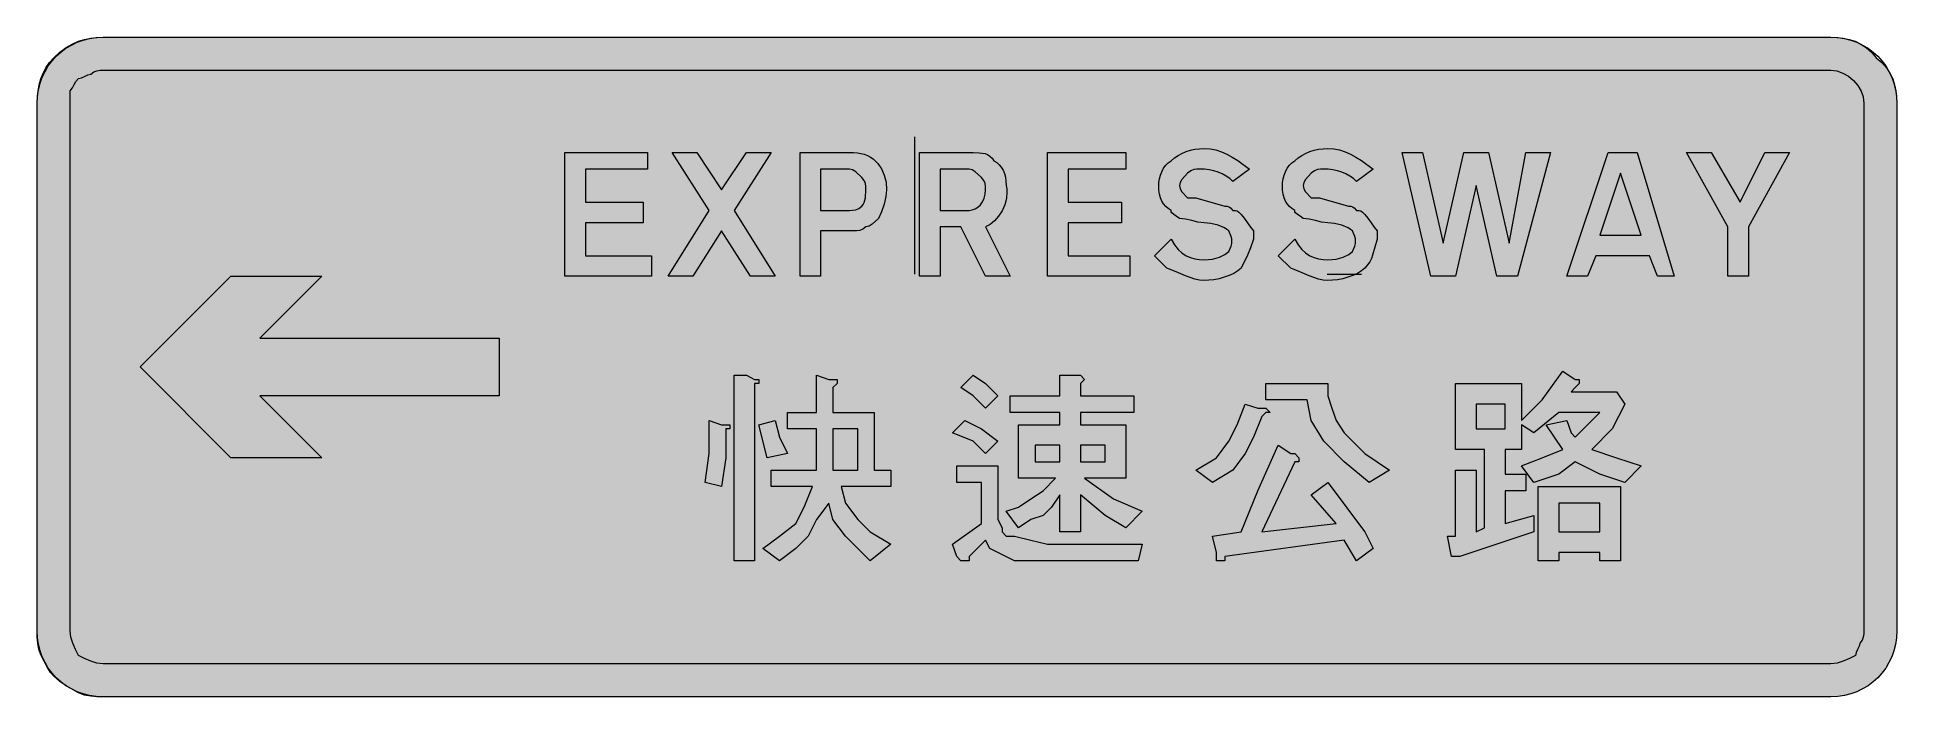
# Model space of a CAD drawing. Header units: metres. Extents: x 13 to 554, y 40 to 232.
import ezdxf

# ---------------------------------------------------------------- set-up
doc = ezdxf.new("R2010")
doc.units = ezdxf.units.M
for name, color, linetype, true_color in [('FILL_BLUE_0000FF', 7, 'Continuous', 0x0000ff), ('FILL_WHITE_FFFFFF', 7, 'Continuous', 0xffffff), ('STROKE_BLUE_0000FF', 7, 'Continuous', 0x0000ff), ('STROKE_WHITE_FFFFFF', 7, 'Continuous', 0xffffff)]:
    doc.layers.add(name, color=color, linetype=linetype, true_color=true_color)

msp = doc.modelspace()

# ---------------------------------------------------------------- hatches: boundary and pattern name
at = {"layer": 'FILL_BLUE_0000FF', "true_color": 0x0000ff}
h = msp.add_hatch(color=7, dxfattribs=at)
h.dxf.hatch_style = 1
h.paths.add_polyline_path([(535.95, 222.42), (536.84, 222.26), (538.58, 221.65), (540.2, 220.71), (541.65, 219.48), (542.88, 218.03), (543.83, 216.4), (544.43, 214.67), (544.59, 213.78), (544.65, 212.88), (544.65, 59.28), (544.63, 58.38), (544.5, 57.48), (544.14, 56.58), (543.45, 55.68), (543.26, 54.78), (542.85, 53.88), (542.44, 52.98), (542.25, 52.08), (540.45, 51.2), (538.65, 50.43), (536.85, 49.89), (535.05, 49.68), (32.25, 49.68), (30.45, 49.89), (28.65, 50.43), (26.85, 51.2), (25.05, 52.08), (24.17, 53.88), (23.4, 55.68), (22.86, 57.48), (22.65, 59.28), (22.65, 212.88), (22.65, 216.48), (23.36, 217.38), (23.85, 218.28), (24.34, 219.18), (25.05, 220.08), (25.95, 220.27), (26.85, 220.68), (27.75, 221.09), (28.65, 221.28), (29.55, 221.97), (30.45, 222.33), (31.35, 222.46), (32.25, 222.48), (535.05, 222.48), (535.95, 222.42)])
at = {"layer": 'FILL_WHITE_FFFFFF', "true_color": 0xffffff}
h = msp.add_hatch(color=7, dxfattribs=at)
h.dxf.hatch_style = 1
h.paths.add_polyline_path([(32.25, 40.08), (30.45, 40.1), (28.65, 40.23), (26.85, 40.59), (25.05, 41.28), (21.45, 43.23), (19.65, 44.49), (17.85, 46.08), (16.95, 47.19), (16.05, 48.63), (14.25, 52.08), (13.56, 53.88), (13.2, 55.68), (13.07, 57.48), (13.05, 59.28), (13.05, 212.88), (13.11, 214.68), (13.29, 216.46), (13.62, 218.22), (14.1, 219.93), (14.75, 221.59), (15.58, 223.17), (16.61, 224.68), (17.85, 226.08), (19.65, 227.72), (21.45, 229.04), (23.25, 230.09), (25.05, 230.88), (26.85, 231.45), (28.65, 231.82), (30.45, 232.02), (32.25, 232.08), (535.05, 232.08), (536.85, 232.02), (538.63, 231.82), (540.39, 231.45), (542.1, 230.88), (543.76, 230.09), (545.34, 229.04), (546.85, 227.72), (548.25, 226.08), (549.89, 224.68), (551.21, 223.17), (552.26, 221.59), (553.05, 219.93), (553.62, 218.22), (553.99, 216.46), (554.19, 214.68), (554.25, 212.88), (554.25, 59.28), (554.15, 57.28), (553.87, 55.35), (553.4, 53.5), (552.77, 51.72), (551.97, 50.04), (551.02, 48.46), (549.93, 46.99), (548.7, 45.63), (547.34, 44.4), (545.87, 43.31), (544.29, 42.36), (542.61, 41.56), (540.83, 40.93), (538.98, 40.46), (537.05, 40.18), (535.05, 40.08), (32.25, 40.08)])
h = msp.add_hatch(color=7, dxfattribs=at)
h.dxf.hatch_style = 1
h.paths.add_polyline_path([(166.65, 198.48), (190.65, 198.48), (190.65, 193.68), (172.65, 193.68), (172.65, 184.08), (189.45, 184.08), (189.45, 178.08), (172.65, 178.08), (172.65, 168.48), (191.85, 168.48), (191.85, 162.48), (166.65, 162.48), (166.65, 198.48)])
h = msp.add_hatch(color=7, dxfattribs=at)
h.dxf.hatch_style = 1
h.paths.add_polyline_path([(227.85, 162.48), (220.65, 162.48), (212.25, 175.68), (203.85, 162.48), (196.65, 162.48), (208.65, 181.68), (197.85, 198.48), (205.05, 198.48), (212.25, 187.68), (219.45, 198.48), (226.65, 198.48), (215.85, 181.68), (227.85, 162.48)])
h = msp.add_hatch(color=7, dxfattribs=at)
h.dxf.hatch_style = 1
h.paths.add_polyline_path([(252.79, 198.26), (253.76, 198), (254.68, 197.64), (255.54, 197.18), (256.32, 196.64), (257.05, 196.03), (257.7, 195.33), (258.79, 193.73), (259.59, 191.9), (260.08, 189.87), (260.25, 187.68), (260.04, 185.69), (259.5, 183.48), (258.73, 181.27), (257.85, 179.28), (256.05, 177.63), (255.15, 177.09), (254.25, 176.88), (253.35, 176.19), (252.45, 175.83), (251.55, 175.7), (250.65, 175.68), (241.05, 175.68), (241.05, 162.48), (235.05, 162.48), (235.05, 198.48), (250.65, 198.48), (251.75, 198.42), (252.79, 198.26)])
h.paths.add_polyline_path([(249.45, 181.68), (250.35, 181.7), (251.25, 181.83), (252.15, 182.19), (253.05, 182.88), (253.45, 183.38), (253.74, 183.97), (254.1, 185.28), (254.25, 187.68), (254.23, 188.58), (254.1, 189.48), (253.74, 190.38), (253.05, 191.28), (251.25, 192.93), (250.35, 193.47), (249.45, 193.68), (241.05, 193.68), (241.05, 181.68), (249.45, 181.68)], flags=16)
h = msp.add_hatch(color=7, dxfattribs=at)
h.dxf.hatch_style = 1
h.paths.add_polyline_path([(285.45, 198.48), (287.23, 198.44), (288.9, 198.18), (289.66, 197.89), (290.34, 197.47), (290.95, 196.87), (291.45, 196.08), (292.29, 195.57), (293.03, 194.95), (293.64, 194.22), (294.15, 193.38), (294.54, 192.42), (294.83, 191.35), (294.99, 190.17), (295.05, 188.88), (295.22, 187.97), (295.28, 187.04), (295.13, 185.15), (294.63, 183.29), (293.85, 181.53), (292.85, 179.94), (291.68, 178.59), (290.39, 177.54), (289.05, 176.88), (296.25, 162.48), (289.05, 162.48), (281.85, 176.88), (275.85, 176.88), (275.85, 162.48), (269.85, 162.48), (269.85, 198.48), (285.45, 198.48)])
h.paths.add_polyline_path([(285.15, 181.79), (286.01, 182.11), (286.82, 182.63), (287.55, 183.33), (288.16, 184.2), (288.64, 185.22), (288.94, 186.39), (289.05, 187.68), (289.03, 188.58), (288.9, 189.48), (288.54, 190.38), (287.85, 191.28), (286.05, 192.93), (285.15, 193.47), (284.25, 193.68), (275.85, 193.68), (275.85, 181.68), (284.25, 181.68), (285.15, 181.79)], flags=16)
h = msp.add_hatch(color=7, dxfattribs=at)
h.dxf.hatch_style = 1
h.paths.add_polyline_path([(307.05, 198.48), (329.85, 198.48), (329.85, 193.68), (313.05, 193.68), (313.05, 184.08), (328.65, 184.08), (328.65, 178.08), (313.05, 178.08), (313.05, 168.48), (331.05, 168.48), (331.05, 162.48), (307.05, 162.48), (307.05, 198.48)])
h = msp.add_hatch(color=7, dxfattribs=at)
h.dxf.hatch_style = 1
h.paths.add_polyline_path([(360.1, 190.92), (359.04, 191.65), (357.91, 192.27), (356.7, 192.78), (355.44, 193.17), (354.13, 193.45), (352.8, 193.62), (351.45, 193.68), (350.55, 193.66), (349.65, 193.53), (348.75, 193.17), (347.85, 192.48), (346.2, 190.68), (345.66, 189.78), (345.45, 188.88), (345.66, 187.98), (346.2, 187.08), (347.85, 185.28), (350.25, 185.28), (358.65, 182.88), (359.36, 182.86), (359.85, 182.73), (360.34, 182.37), (361.05, 181.68), (361.76, 181.66), (362.25, 181.53), (362.74, 181.17), (363.45, 180.48), (364.35, 179.39), (365.25, 178.08), (366.15, 176.77), (367.05, 175.68), (367.05, 173.28), (366.15, 170.79), (365.25, 168.63), (363.45, 164.88), (362.44, 164.04), (361.26, 163.3), (359.93, 162.69), (358.5, 162.18), (357.02, 161.79), (355.52, 161.5), (354.05, 161.34), (352.65, 161.28), (351.3, 161.39), (349.95, 161.67), (347.25, 162.63), (344.55, 163.81), (341.85, 164.88), (338.25, 168.48), (343.05, 173.28), (344, 171.64), (345.06, 170.32), (346.19, 169.27), (347.4, 168.48), (348.66, 167.91), (349.97, 167.54), (351.3, 167.34), (352.65, 167.28), (353.94, 167.33), (355.13, 167.49), (357.15, 168.03), (358.73, 168.8), (359.85, 169.68), (360.53, 171.29), (360.69, 172), (360.75, 172.68), (360.69, 173.36), (360.53, 174.07), (359.85, 175.68), (359.29, 176.13), (358.56, 176.56), (356.7, 177.33), (354.62, 177.87), (352.65, 178.08), (350.85, 178.27), (349.05, 178.68), (347.25, 179.09), (345.45, 179.28), (344.57, 179.99), (343.8, 180.48), (343.26, 180.97), (343.1, 181.28), (343.05, 181.68), (342.21, 182.19), (341.48, 182.8), (340.86, 183.54), (340.35, 184.38), (339.96, 185.34), (339.68, 186.4), (339.51, 187.59), (339.45, 188.88), (339.51, 189.83), (339.68, 190.85), (339.96, 191.9), (340.35, 192.93), (340.86, 193.91), (341.48, 194.79), (342.21, 195.52), (343.05, 196.08), (344, 196.92), (345.06, 197.65), (346.19, 198.27), (347.4, 198.78), (348.66, 199.17), (349.97, 199.45), (351.3, 199.62), (352.65, 199.68), (354.4, 199.57), (356.06, 199.25), (357.67, 198.73), (359.25, 198.03), (360.83, 197.16), (362.44, 196.14), (365.85, 193.68), (361.05, 190.08), (360.1, 190.92)])
h = msp.add_hatch(color=7, dxfattribs=at)
h.dxf.hatch_style = 1
h.paths.add_polyline_path([(396.1, 190.92), (395.04, 191.65), (393.91, 192.27), (392.7, 192.78), (391.44, 193.17), (390.13, 193.45), (388.8, 193.62), (387.45, 193.68), (386.55, 193.66), (385.65, 193.53), (384.75, 193.17), (383.85, 192.48), (382.2, 190.68), (381.66, 189.78), (381.45, 188.88), (381.66, 187.98), (382.2, 187.08), (383.85, 185.28), (386.25, 185.28), (394.65, 182.88), (395.36, 182.86), (395.85, 182.73), (396.34, 182.37), (397.05, 181.68), (397.76, 181.66), (398.25, 181.53), (398.74, 181.17), (399.45, 180.48), (400.35, 179.39), (401.25, 178.08), (402.15, 176.77), (403.05, 175.68), (403.05, 173.28), (401.7, 168.63), (401.33, 167.64), (400.86, 166.7), (400.24, 165.78), (399.45, 164.88), (398.44, 164.04), (397.26, 163.3), (395.93, 162.69), (394.5, 162.18), (393.02, 161.79), (391.52, 161.5), (390.05, 161.34), (388.65, 161.28), (387.3, 161.39), (385.95, 161.67), (383.25, 162.63), (380.55, 163.81), (377.85, 164.88), (374.25, 168.48), (379.05, 173.28), (380, 171.64), (381.06, 170.32), (382.19, 169.27), (383.4, 168.48), (384.66, 167.91), (385.97, 167.54), (387.3, 167.34), (388.65, 167.28), (389.94, 167.33), (391.13, 167.49), (393.15, 168.03), (394.73, 168.8), (395.85, 169.68), (396.53, 171.29), (396.69, 172), (396.75, 172.68), (396.69, 173.36), (396.53, 174.07), (395.85, 175.68), (395.29, 176.13), (394.56, 176.56), (392.7, 177.33), (390.62, 177.87), (388.65, 178.08), (386.85, 178.27), (385.05, 178.68), (383.25, 179.09), (381.45, 179.28), (380.57, 179.99), (379.8, 180.48), (379.26, 180.97), (379.1, 181.28), (379.05, 181.68), (378.21, 182.19), (377.48, 182.8), (376.86, 183.54), (376.35, 184.38), (375.96, 185.34), (375.68, 186.4), (375.51, 187.59), (375.45, 188.88), (375.51, 189.83), (375.68, 190.85), (375.96, 191.9), (376.35, 192.93), (376.86, 193.91), (377.48, 194.79), (378.21, 195.52), (379.05, 196.08), (380, 196.92), (381.06, 197.65), (382.19, 198.27), (383.4, 198.78), (384.66, 199.17), (385.97, 199.45), (387.3, 199.62), (388.65, 199.68), (390.4, 199.57), (392.06, 199.25), (393.67, 198.73), (395.25, 198.03), (396.83, 197.16), (398.44, 196.14), (401.85, 193.68), (397.05, 190.08), (396.1, 190.92)])
h = msp.add_hatch(color=7, dxfattribs=at)
h.dxf.hatch_style = 1
h.paths.add_polyline_path([(410.25, 198.48), (416.25, 198.48), (422.25, 172.08), (428.25, 198.48), (435.45, 198.48), (441.45, 172.08), (446.25, 198.48), (453.45, 198.48), (443.85, 162.48), (437.85, 162.48), (431.85, 188.88), (425.85, 162.48), (418.65, 162.48), (410.25, 198.48)])
h = msp.add_hatch(color=7, dxfattribs=at)
h.dxf.hatch_style = 1
h.paths.add_polyline_path([(489.45, 162.48), (484.65, 162.48), (482.25, 168.48), (466.65, 168.48), (464.25, 162.48), (458.25, 162.48), (470.25, 198.48), (478.65, 198.48), (489.45, 162.48)])
h.paths.add_polyline_path([(467.85, 174.48), (479.85, 174.48), (473.85, 192.48), (467.85, 174.48)], flags=16)
h = msp.add_hatch(color=7, dxfattribs=at)
h.dxf.hatch_style = 1
h.paths.add_polyline_path([(500.25, 198.48), (508.65, 184.08), (515.85, 198.48), (523.05, 198.48), (511.05, 176.88), (511.05, 162.48), (505.05, 162.48), (505.05, 176.88), (493.05, 198.48), (500.25, 198.48)])
h = msp.add_hatch(color=7, dxfattribs=at)
h.dxf.hatch_style = 1
h.paths.add_polyline_path([(147.45, 127.68), (77.85, 127.68), (95.85, 109.68), (69.45, 109.68), (43.05, 136.08), (69.45, 162.48), (95.85, 162.48), (77.85, 144.48), (147.45, 144.48), (147.45, 127.68)])
h = msp.add_hatch(color=7, dxfattribs=at)
h.dxf.hatch_style = 1
h.paths.add_polyline_path([(215.85, 133.68), (219.45, 133.68), (221.85, 132.48), (223.05, 132.48), (223.05, 131.28), (221.85, 131.28), (221.85, 79.68), (215.85, 79.68), (215.85, 133.68)])
h = msp.add_hatch(color=7, dxfattribs=at)
h.dxf.hatch_style = 1
h.paths.add_polyline_path([(239.85, 133.68), (243.45, 132.48), (244.65, 132.48), (245.85, 132.48), (245.85, 131.28), (244.65, 130.08), (244.65, 122.88), (256.65, 122.88), (256.65, 106.08), (261.45, 106.08), (261.45, 101.28), (247.05, 101.28), (248.25, 96.48), (251.85, 91.68), (255.45, 88.08), (261.45, 84.48), (255.45, 79.68), (251.85, 83.28), (248.25, 86.88), (244.65, 91.68), (243.45, 96.48), (239.85, 91.68), (237.45, 86.88), (233.85, 83.28), (229.05, 79.68), (224.25, 83.28), (229.05, 86.88), (233.85, 90.48), (236.25, 95.28), (238.65, 101.28), (226.65, 101.28), (226.65, 106.08), (239.85, 106.08), (239.85, 118.08), (231.45, 118.08), (231.45, 122.88), (239.85, 122.88), (239.85, 133.68)])
h.paths.add_polyline_path([(244.65, 118.08), (244.65, 106.08), (251.85, 106.08), (251.85, 118.08), (244.65, 118.08)], flags=16)
h = msp.add_hatch(color=7, dxfattribs=at)
h.dxf.hatch_style = 1
h.paths.add_polyline_path([(289.05, 131.28), (292.65, 127.68), (289.05, 124.08), (285.45, 127.68), (281.85, 130.08), (285.45, 133.68), (289.05, 131.28)])
h = msp.add_hatch(color=7, dxfattribs=at)
h.dxf.hatch_style = 1
h.paths.add_polyline_path([(316.65, 133.68), (317.85, 132.48), (316.65, 131.28), (316.65, 127.68), (332.25, 127.68), (332.25, 122.88), (316.65, 122.88), (316.65, 119.28), (329.85, 119.28), (329.85, 103.68), (317.85, 103.68), (326.25, 97.68), (334.65, 94.08), (329.85, 89.28), (323.85, 92.88), (316.65, 98.88), (316.65, 88.08), (310.65, 88.08), (310.65, 98.88), (308.25, 95.28), (305.85, 92.88), (302.25, 91.68), (298.65, 89.28), (295.05, 94.08), (298.65, 95.28), (302.25, 97.68), (305.85, 100.08), (309.45, 103.68), (298.65, 103.68), (298.65, 119.28), (310.65, 119.28), (310.65, 122.88), (296.25, 122.88), (296.25, 127.68), (310.65, 127.68), (310.65, 133.68), (316.65, 133.68)])
h.paths.add_polyline_path([(303.45, 113.28), (303.45, 108.48), (310.65, 108.48), (310.65, 113.28), (303.45, 113.28)], flags=16)
h.paths.add_polyline_path([(323.85, 113.28), (316.65, 113.28), (316.65, 108.48), (323.85, 108.48), (323.85, 113.28)], flags=16)
h = msp.add_hatch(color=7, dxfattribs=at)
h.dxf.hatch_style = 1
h.paths.add_polyline_path([(388.65, 131.28), (388.65, 127.68), (389.85, 124.08), (391.05, 120.48), (393.45, 116.88), (395.85, 114.48), (399.45, 110.88), (403.05, 108.48), (406.65, 106.08), (400.65, 102.48), (393.45, 108.48), (387.45, 114.48), (383.85, 120.48), (382.65, 126.48), (370.65, 126.48), (370.65, 131.28), (388.65, 131.28)])
h = msp.add_hatch(color=7, dxfattribs=at)
h.dxf.hatch_style = 1
h.paths.add_polyline_path([(445.05, 131.28), (445.05, 120.48), (451.05, 126.48), (457.05, 134.88), (460.65, 132.48), (461.85, 132.48), (461.85, 131.28), (460.65, 130.08), (459.45, 128.88), (472.65, 128.88), (475.05, 125.28), (471.45, 118.08), (465.45, 112.08), (472.65, 109.68), (479.85, 107.28), (475.05, 102.48), (467.85, 104.88), (460.65, 108.48), (455.85, 104.88), (448.65, 102.48), (445.05, 107.28), (451.05, 109.68), (457.05, 112.08), (454.65, 115.68), (452.25, 119.28), (458.25, 120.48), (459.45, 116.88), (460.65, 115.68), (464.25, 119.28), (467.85, 122.88), (455.85, 122.88), (448.65, 116.88), (445.05, 119.28), (445.05, 112.08), (440.25, 112.08), (440.25, 104.88), (446.25, 104.88), (446.25, 100.08), (440.25, 100.08), (440.25, 90.48), (448.65, 92.88), (448.65, 88.08), (427.05, 80.88), (425.85, 80.88), (424.65, 80.88), (423.45, 86.88), (425.85, 86.88), (425.85, 106.08), (430.65, 106.08), (431.85, 106.08), (431.85, 104.88), (431.85, 103.68), (431.85, 88.08), (434.25, 89.28), (434.25, 112.08), (425.85, 112.08), (425.85, 131.28), (445.05, 131.28)])
h.paths.add_polyline_path([(440.25, 125.28), (431.85, 125.28), (431.85, 118.08), (440.25, 118.08), (440.25, 125.28)], flags=16)
h = msp.add_hatch(color=7, dxfattribs=at)
h.dxf.hatch_style = 1
h.paths.add_polyline_path([(370.65, 124.08), (371.85, 122.88), (370.65, 122.88), (369.45, 121.68), (367.05, 115.68), (364.65, 110.88), (361.05, 106.08), (355.05, 102.48), (350.25, 106.08), (356.25, 109.68), (359.85, 114.48), (362.25, 119.28), (364.65, 125.28), (368.25, 124.08), (370.65, 124.08)])
h = msp.add_hatch(color=7, dxfattribs=at)
h.dxf.hatch_style = 1
h.paths.add_polyline_path([(208.65, 110.88), (208.65, 120.48), (212.25, 119.28), (213.45, 119.28), (214.65, 119.28), (214.65, 118.08), (213.45, 118.08), (213.45, 109.68), (212.25, 101.28), (207.45, 102.48), (208.65, 110.88)])
h = msp.add_hatch(color=7, dxfattribs=at)
h.dxf.hatch_style = 1
h.paths.add_polyline_path([(223.05, 119.28), (227.85, 120.48), (229.05, 115.68), (231.45, 110.88), (225.45, 109.68), (223.05, 119.28)])
h = msp.add_hatch(color=7, dxfattribs=at)
h.dxf.hatch_style = 1
h.paths.add_polyline_path([(287.85, 118.08), (292.65, 114.48), (289.05, 110.88), (285.45, 114.48), (279.45, 116.88), (283.05, 120.48), (287.85, 118.08)])
h = msp.add_hatch(color=7, dxfattribs=at)
h.dxf.hatch_style = 1
h.paths.add_polyline_path([(379.05, 110.88), (380.25, 109.68), (380.25, 108.48), (379.05, 108.48), (369.45, 88.08), (391.05, 90.48), (383.85, 98.88), (388.65, 102.48), (392.25, 97.68), (395.85, 92.88), (399.45, 88.08), (401.85, 83.28), (397.05, 79.68), (393.45, 85.68), (358.65, 80.88), (358.65, 79.68), (357.45, 79.68), (356.25, 79.68), (356.25, 82.08), (355.05, 86.88), (363.45, 88.08), (368.25, 100.08), (374.25, 113.28), (377.85, 110.88), (379.05, 110.88)])
h = msp.add_hatch(color=7, dxfattribs=at)
h.dxf.hatch_style = 1
h.paths.add_polyline_path([(292.65, 107.28), (292.65, 91.68), (293.85, 89.28), (293.85, 88.08), (295.05, 86.88), (297.45, 86.88), (302.25, 85.68), (307.05, 84.48), (334.65, 84.48), (333.45, 79.68), (303.45, 79.68), (297.45, 79.68), (292.65, 82.08), (290.25, 83.28), (289.05, 85.68), (284.25, 80.88), (284.25, 79.68), (283.05, 79.68), (281.85, 79.68), (280.65, 80.88), (279.45, 84.48), (287.85, 90.48), (287.85, 102.48), (280.65, 102.48), (280.65, 107.28), (292.65, 107.28)])
h = msp.add_hatch(color=7, dxfattribs=at)
h.dxf.hatch_style = 1
h.paths.add_polyline_path([(473.85, 101.28), (473.85, 79.68), (467.85, 79.68), (467.85, 82.08), (455.85, 82.08), (455.85, 79.68), (449.85, 79.68), (449.85, 101.28), (473.85, 101.28)])
h.paths.add_polyline_path([(467.85, 96.48), (455.85, 96.48), (455.85, 88.08), (467.85, 88.08), (467.85, 96.48)], flags=16)

# ---------------------------------------------------------------- linework, layer by layer
at = {"layer": 'FILL_BLUE_0000FF', "lineweight": 0, "true_color": 0x0000ff}
msp.add_lwpolyline([(535.95, 222.42), (536.84, 222.26), (538.58, 221.65), (540.2, 220.71), (541.65, 219.48), (542.88, 218.03), (543.83, 216.4), (544.43, 214.67), (544.59, 213.78), (544.65, 212.88), (544.65, 59.28), (544.63, 58.38), (544.5, 57.48), (544.14, 56.58), (543.45, 55.68), (543.26, 54.78), (542.85, 53.88), (542.44, 52.98), (542.25, 52.08), (540.45, 51.2), (538.65, 50.43), (536.85, 49.89), (535.05, 49.68), (32.25, 49.68), (30.45, 49.89), (28.65, 50.43), (26.85, 51.2), (25.05, 52.08), (24.17, 53.88), (23.4, 55.68), (22.86, 57.48), (22.65, 59.28), (22.65, 212.88), (22.65, 216.48), (23.36, 217.38), (23.85, 218.28), (24.34, 219.18), (25.05, 220.08), (25.95, 220.27), (26.85, 220.68), (27.75, 221.09), (28.65, 221.28), (29.55, 221.97), (30.45, 222.33), (31.35, 222.46), (32.25, 222.48), (535.05, 222.48)], close=True, dxfattribs=at)
at = {"layer": 'FILL_WHITE_FFFFFF', "lineweight": 0, "true_color": 0xffffff}
for points in [[(32.25, 40.08), (30.45, 40.1), (28.65, 40.23), (26.85, 40.59), (25.05, 41.28), (21.45, 43.23), (19.65, 44.49), (17.85, 46.08), (16.95, 47.19), (16.05, 48.63), (14.25, 52.08), (13.56, 53.88), (13.2, 55.68), (13.07, 57.48), (13.05, 59.28), (13.05, 212.88), (13.11, 214.68), (13.29, 216.46), (13.62, 218.22), (14.1, 219.93), (14.75, 221.59), (15.58, 223.17), (16.61, 224.68), (17.85, 226.08), (19.65, 227.72), (21.45, 229.04), (23.25, 230.09), (25.05, 230.88), (26.85, 231.45), (28.65, 231.82), (30.45, 232.02), (32.25, 232.08), (535.05, 232.08), (536.85, 232.02), (538.63, 231.82), (540.39, 231.45), (542.1, 230.88), (543.76, 230.09), (545.34, 229.04), (546.85, 227.72), (548.25, 226.08), (549.89, 224.68), (551.21, 223.17), (552.26, 221.59), (553.05, 219.93), (553.62, 218.22), (553.99, 216.46), (554.19, 214.68), (554.25, 212.88), (554.25, 59.28), (554.15, 57.28), (553.87, 55.35), (553.4, 53.5), (552.77, 51.72), (551.97, 50.04), (551.02, 48.46), (549.93, 46.99), (548.7, 45.63), (547.34, 44.4), (545.87, 43.31), (544.29, 42.36), (542.61, 41.56), (540.83, 40.93), (538.98, 40.46), (537.05, 40.18), (535.05, 40.08)], [(166.65, 198.48), (190.65, 198.48), (190.65, 193.68), (172.65, 193.68), (172.65, 184.08), (189.45, 184.08), (189.45, 178.08), (172.65, 178.08), (172.65, 168.48), (191.85, 168.48), (191.85, 162.48), (166.65, 162.48)], [(227.85, 162.48), (220.65, 162.48), (212.25, 175.68), (203.85, 162.48), (196.65, 162.48), (208.65, 181.68), (197.85, 198.48), (205.05, 198.48), (212.25, 187.68), (219.45, 198.48), (226.65, 198.48), (215.85, 181.68)], [(252.79, 198.26), (253.76, 198), (254.68, 197.64), (255.54, 197.18), (256.32, 196.64), (257.05, 196.03), (257.7, 195.33), (258.79, 193.73), (259.59, 191.9), (260.08, 189.87), (260.25, 187.68), (260.04, 185.69), (259.5, 183.48), (258.73, 181.27), (257.85, 179.28), (256.05, 177.63), (255.15, 177.09), (254.25, 176.88), (253.35, 176.19), (252.45, 175.83), (251.55, 175.7), (250.65, 175.68), (241.05, 175.68), (241.05, 162.48), (235.05, 162.48), (235.05, 198.48), (250.65, 198.48), (251.75, 198.42)], [(285.45, 198.48), (287.23, 198.44), (288.9, 198.18), (289.66, 197.89), (290.34, 197.47), (290.95, 196.87), (291.45, 196.08), (292.29, 195.57), (293.03, 194.95), (293.64, 194.22), (294.15, 193.38), (294.54, 192.42), (294.83, 191.35), (294.99, 190.17), (295.05, 188.88), (295.22, 187.97), (295.28, 187.04), (295.13, 185.15), (294.63, 183.29), (293.85, 181.53), (292.85, 179.94), (291.68, 178.59), (290.39, 177.54), (289.05, 176.88), (296.25, 162.48), (289.05, 162.48), (281.85, 176.88), (275.85, 176.88), (275.85, 162.48), (269.85, 162.48), (269.85, 198.48)], [(307.05, 198.48), (329.85, 198.48), (329.85, 193.68), (313.05, 193.68), (313.05, 184.08), (328.65, 184.08), (328.65, 178.08), (313.05, 178.08), (313.05, 168.48), (331.05, 168.48), (331.05, 162.48), (307.05, 162.48)], [(360.1, 190.92), (359.04, 191.65), (357.91, 192.27), (356.7, 192.78), (355.44, 193.17), (354.13, 193.45), (352.8, 193.62), (351.45, 193.68), (350.55, 193.66), (349.65, 193.53), (348.75, 193.17), (347.85, 192.48), (346.2, 190.68), (345.66, 189.78), (345.45, 188.88), (345.66, 187.98), (346.2, 187.08), (347.85, 185.28), (350.25, 185.28), (358.65, 182.88), (359.36, 182.86), (359.85, 182.73), (360.34, 182.37), (361.05, 181.68), (361.76, 181.66), (362.25, 181.53), (362.74, 181.17), (363.45, 180.48), (364.35, 179.39), (365.25, 178.08), (366.15, 176.77), (367.05, 175.68), (367.05, 173.28), (366.15, 170.79), (365.25, 168.63), (363.45, 164.88), (362.44, 164.04), (361.26, 163.3), (359.93, 162.69), (358.5, 162.18), (357.02, 161.79), (355.52, 161.5), (354.05, 161.34), (352.65, 161.28), (351.3, 161.39), (349.95, 161.67), (347.25, 162.63), (344.55, 163.81), (341.85, 164.88), (338.25, 168.48), (343.05, 173.28), (344, 171.64), (345.06, 170.32), (346.19, 169.27), (347.4, 168.48), (348.66, 167.91), (349.97, 167.54), (351.3, 167.34), (352.65, 167.28), (353.94, 167.33), (355.13, 167.49), (357.15, 168.03), (358.73, 168.8), (359.85, 169.68), (360.53, 171.29), (360.69, 172), (360.75, 172.68), (360.69, 173.36), (360.53, 174.07), (359.85, 175.68), (359.29, 176.13), (358.56, 176.56), (356.7, 177.33), (354.62, 177.87), (352.65, 178.08), (350.85, 178.27), (349.05, 178.68), (347.25, 179.09), (345.45, 179.28), (344.57, 179.99), (343.8, 180.48), (343.26, 180.97), (343.1, 181.28), (343.05, 181.68), (342.21, 182.19), (341.48, 182.8), (340.86, 183.54), (340.35, 184.38), (339.96, 185.34), (339.68, 186.4), (339.51, 187.59), (339.45, 188.88), (339.51, 189.83), (339.68, 190.85), (339.96, 191.9), (340.35, 192.93), (340.86, 193.91), (341.48, 194.79), (342.21, 195.52), (343.05, 196.08), (344, 196.92), (345.06, 197.65), (346.19, 198.27), (347.4, 198.78), (348.66, 199.17), (349.97, 199.45), (351.3, 199.62), (352.65, 199.68), (354.4, 199.57), (356.06, 199.25), (357.67, 198.73), (359.25, 198.03), (360.83, 197.16), (362.44, 196.14), (365.85, 193.68), (361.05, 190.08)], [(396.1, 190.92), (395.04, 191.65), (393.91, 192.27), (392.7, 192.78), (391.44, 193.17), (390.13, 193.45), (388.8, 193.62), (387.45, 193.68), (386.55, 193.66), (385.65, 193.53), (384.75, 193.17), (383.85, 192.48), (382.2, 190.68), (381.66, 189.78), (381.45, 188.88), (381.66, 187.98), (382.2, 187.08), (383.85, 185.28), (386.25, 185.28), (394.65, 182.88), (395.36, 182.86), (395.85, 182.73), (396.34, 182.37), (397.05, 181.68), (397.76, 181.66), (398.25, 181.53), (398.74, 181.17), (399.45, 180.48), (400.35, 179.39), (401.25, 178.08), (402.15, 176.77), (403.05, 175.68), (403.05, 173.28), (401.7, 168.63), (401.33, 167.64), (400.86, 166.7), (400.24, 165.78), (399.45, 164.88), (398.44, 164.04), (397.26, 163.3), (395.93, 162.69), (394.5, 162.18), (393.02, 161.79), (391.52, 161.5), (390.05, 161.34), (388.65, 161.28), (387.3, 161.39), (385.95, 161.67), (383.25, 162.63), (380.55, 163.81), (377.85, 164.88), (374.25, 168.48), (379.05, 173.28), (380, 171.64), (381.06, 170.32), (382.19, 169.27), (383.4, 168.48), (384.66, 167.91), (385.97, 167.54), (387.3, 167.34), (388.65, 167.28), (389.94, 167.33), (391.13, 167.49), (393.15, 168.03), (394.73, 168.8), (395.85, 169.68), (396.53, 171.29), (396.69, 172), (396.75, 172.68), (396.69, 173.36), (396.53, 174.07), (395.85, 175.68), (395.29, 176.13), (394.56, 176.56), (392.7, 177.33), (390.62, 177.87), (388.65, 178.08), (386.85, 178.27), (385.05, 178.68), (383.25, 179.09), (381.45, 179.28), (380.57, 179.99), (379.8, 180.48), (379.26, 180.97), (379.1, 181.28), (379.05, 181.68), (378.21, 182.19), (377.48, 182.8), (376.86, 183.54), (376.35, 184.38), (375.96, 185.34), (375.68, 186.4), (375.51, 187.59), (375.45, 188.88), (375.51, 189.83), (375.68, 190.85), (375.96, 191.9), (376.35, 192.93), (376.86, 193.91), (377.48, 194.79), (378.21, 195.52), (379.05, 196.08), (380, 196.92), (381.06, 197.65), (382.19, 198.27), (383.4, 198.78), (384.66, 199.17), (385.97, 199.45), (387.3, 199.62), (388.65, 199.68), (390.4, 199.57), (392.06, 199.25), (393.67, 198.73), (395.25, 198.03), (396.83, 197.16), (398.44, 196.14), (401.85, 193.68), (397.05, 190.08)], [(410.25, 198.48), (416.25, 198.48), (422.25, 172.08), (428.25, 198.48), (435.45, 198.48), (441.45, 172.08), (446.25, 198.48), (453.45, 198.48), (443.85, 162.48), (437.85, 162.48), (431.85, 188.88), (425.85, 162.48), (418.65, 162.48)], [(489.45, 162.48), (484.65, 162.48), (482.25, 168.48), (466.65, 168.48), (464.25, 162.48), (458.25, 162.48), (470.25, 198.48), (478.65, 198.48)], [(500.25, 198.48), (508.65, 184.08), (515.85, 198.48), (523.05, 198.48), (511.05, 176.88), (511.05, 162.48), (505.05, 162.48), (505.05, 176.88), (493.05, 198.48)], [(249.45, 181.68), (250.35, 181.7), (251.25, 181.83), (252.15, 182.19), (253.05, 182.88), (253.45, 183.38), (253.74, 183.97), (254.1, 185.28), (254.25, 187.68), (254.23, 188.58), (254.1, 189.48), (253.74, 190.38), (253.05, 191.28), (251.25, 192.93), (250.35, 193.47), (249.45, 193.68), (241.05, 193.68), (241.05, 181.68)], [(285.15, 181.79), (286.01, 182.11), (286.82, 182.63), (287.55, 183.33), (288.16, 184.2), (288.64, 185.22), (288.94, 186.39), (289.05, 187.68), (289.03, 188.58), (288.9, 189.48), (288.54, 190.38), (287.85, 191.28), (286.05, 192.93), (285.15, 193.47), (284.25, 193.68), (275.85, 193.68), (275.85, 181.68), (284.25, 181.68)], [(467.85, 174.48), (479.85, 174.48), (473.85, 192.48)], [(147.45, 127.68), (77.85, 127.68), (95.85, 109.68), (69.45, 109.68), (43.05, 136.08), (69.45, 162.48), (95.85, 162.48), (77.85, 144.48), (147.45, 144.48)], [(215.85, 133.68), (219.45, 133.68), (221.85, 132.48), (223.05, 132.48), (223.05, 131.28), (221.85, 131.28), (221.85, 79.68), (215.85, 79.68)], [(239.85, 133.68), (243.45, 132.48), (244.65, 132.48), (245.85, 132.48), (245.85, 131.28), (244.65, 130.08), (244.65, 122.88), (256.65, 122.88), (256.65, 106.08), (261.45, 106.08), (261.45, 101.28), (247.05, 101.28), (248.25, 96.48), (251.85, 91.68), (255.45, 88.08), (261.45, 84.48), (255.45, 79.68), (251.85, 83.28), (248.25, 86.88), (244.65, 91.68), (243.45, 96.48), (239.85, 91.68), (237.45, 86.88), (233.85, 83.28), (229.05, 79.68), (224.25, 83.28), (229.05, 86.88), (233.85, 90.48), (236.25, 95.28), (238.65, 101.28), (226.65, 101.28), (226.65, 106.08), (239.85, 106.08), (239.85, 118.08), (231.45, 118.08), (231.45, 122.88), (239.85, 122.88)], [(289.05, 131.28), (292.65, 127.68), (289.05, 124.08), (285.45, 127.68), (281.85, 130.08), (285.45, 133.68)], [(316.65, 133.68), (317.85, 132.48), (316.65, 131.28), (316.65, 127.68), (332.25, 127.68), (332.25, 122.88), (316.65, 122.88), (316.65, 119.28), (329.85, 119.28), (329.85, 103.68), (317.85, 103.68), (326.25, 97.68), (334.65, 94.08), (329.85, 89.28), (323.85, 92.88), (316.65, 98.88), (316.65, 88.08), (310.65, 88.08), (310.65, 98.88), (308.25, 95.28), (305.85, 92.88), (302.25, 91.68), (298.65, 89.28), (295.05, 94.08), (298.65, 95.28), (302.25, 97.68), (305.85, 100.08), (309.45, 103.68), (298.65, 103.68), (298.65, 119.28), (310.65, 119.28), (310.65, 122.88), (296.25, 122.88), (296.25, 127.68), (310.65, 127.68), (310.65, 133.68)], [(388.65, 131.28), (388.65, 127.68), (389.85, 124.08), (391.05, 120.48), (393.45, 116.88), (395.85, 114.48), (399.45, 110.88), (403.05, 108.48), (406.65, 106.08), (400.65, 102.48), (393.45, 108.48), (387.45, 114.48), (383.85, 120.48), (382.65, 126.48), (370.65, 126.48), (370.65, 131.28)], [(445.05, 131.28), (445.05, 120.48), (451.05, 126.48), (457.05, 134.88), (460.65, 132.48), (461.85, 132.48), (461.85, 131.28), (460.65, 130.08), (459.45, 128.88), (472.65, 128.88), (475.05, 125.28), (471.45, 118.08), (465.45, 112.08), (472.65, 109.68), (479.85, 107.28), (475.05, 102.48), (467.85, 104.88), (460.65, 108.48), (455.85, 104.88), (448.65, 102.48), (445.05, 107.28), (451.05, 109.68), (457.05, 112.08), (454.65, 115.68), (452.25, 119.28), (458.25, 120.48), (459.45, 116.88), (460.65, 115.68), (464.25, 119.28), (467.85, 122.88), (455.85, 122.88), (448.65, 116.88), (445.05, 119.28), (445.05, 112.08), (440.25, 112.08), (440.25, 104.88), (446.25, 104.88), (446.25, 100.08), (440.25, 100.08), (440.25, 90.48), (448.65, 92.88), (448.65, 88.08), (427.05, 80.88), (425.85, 80.88), (424.65, 80.88), (423.45, 86.88), (425.85, 86.88), (425.85, 106.08), (430.65, 106.08), (431.85, 106.08), (431.85, 104.88), (431.85, 103.68), (431.85, 88.08), (434.25, 89.28), (434.25, 112.08), (425.85, 112.08), (425.85, 131.28)], [(370.65, 124.08), (371.85, 122.88), (370.65, 122.88), (369.45, 121.68), (367.05, 115.68), (364.65, 110.88), (361.05, 106.08), (355.05, 102.48), (350.25, 106.08), (356.25, 109.68), (359.85, 114.48), (362.25, 119.28), (364.65, 125.28), (368.25, 124.08)], [(440.25, 125.28), (431.85, 125.28), (431.85, 118.08), (440.25, 118.08)], [(208.65, 110.88), (208.65, 120.48), (212.25, 119.28), (213.45, 119.28), (214.65, 119.28), (214.65, 118.08), (213.45, 118.08), (213.45, 109.68), (212.25, 101.28), (207.45, 102.48)], [(223.05, 119.28), (227.85, 120.48), (229.05, 115.68), (231.45, 110.88), (225.45, 109.68)], [(287.85, 118.08), (292.65, 114.48), (289.05, 110.88), (285.45, 114.48), (279.45, 116.88), (283.05, 120.48)], [(244.65, 118.08), (244.65, 106.08), (251.85, 106.08), (251.85, 118.08)], [(303.45, 113.28), (303.45, 108.48), (310.65, 108.48), (310.65, 113.28)], [(323.85, 113.28), (316.65, 113.28), (316.65, 108.48), (323.85, 108.48)], [(379.05, 110.88), (380.25, 109.68), (380.25, 108.48), (379.05, 108.48), (369.45, 88.08), (391.05, 90.48), (383.85, 98.88), (388.65, 102.48), (392.25, 97.68), (395.85, 92.88), (399.45, 88.08), (401.85, 83.28), (397.05, 79.68), (393.45, 85.68), (358.65, 80.88), (358.65, 79.68), (357.45, 79.68), (356.25, 79.68), (356.25, 82.08), (355.05, 86.88), (363.45, 88.08), (368.25, 100.08), (374.25, 113.28), (377.85, 110.88)], [(292.65, 107.28), (292.65, 91.68), (293.85, 89.28), (293.85, 88.08), (295.05, 86.88), (297.45, 86.88), (302.25, 85.68), (307.05, 84.48), (334.65, 84.48), (333.45, 79.68), (303.45, 79.68), (297.45, 79.68), (292.65, 82.08), (290.25, 83.28), (289.05, 85.68), (284.25, 80.88), (284.25, 79.68), (283.05, 79.68), (281.85, 79.68), (280.65, 80.88), (279.45, 84.48), (287.85, 90.48), (287.85, 102.48), (280.65, 102.48), (280.65, 107.28)], [(473.85, 101.28), (473.85, 79.68), (467.85, 79.68), (467.85, 82.08), (455.85, 82.08), (455.85, 79.68), (449.85, 79.68), (449.85, 101.28)], [(467.85, 96.48), (455.85, 96.48), (455.85, 88.08), (467.85, 88.08)]]:
    msp.add_lwpolyline(points, close=True, dxfattribs=at)
at = {"layer": 'STROKE_BLUE_0000FF', "lineweight": 0, "true_color": 0x0000ff}
msp.add_lwpolyline([(32.25, 232.08), (535.05, 232.08), (537.05, 231.98), (538.98, 231.7), (540.83, 231.23), (542.61, 230.6), (544.29, 229.8), (545.87, 228.85), (547.34, 227.76), (548.7, 226.53), (549.93, 225.17), (551.02, 223.7), (551.97, 222.12), (552.77, 220.44), (553.4, 218.66), (553.87, 216.81), (554.15, 214.88), (554.25, 212.88), (554.25, 59.28), (554.15, 57.28), (553.87, 55.35), (553.4, 53.5), (552.77, 51.72), (551.97, 50.04), (551.02, 48.46), (549.93, 46.99), (548.7, 45.63), (547.34, 44.4), (545.87, 43.31), (544.29, 42.36), (542.61, 41.56), (540.83, 40.93), (538.98, 40.46), (537.05, 40.18), (535.05, 40.08), (32.25, 40.08), (30.25, 40.18), (28.32, 40.46), (26.47, 40.93), (24.69, 41.56), (23.01, 42.36), (21.43, 43.31), (19.96, 44.4), (18.6, 45.63), (17.37, 46.99), (16.28, 48.46), (15.33, 50.04), (14.53, 51.72), (13.9, 53.5), (13.43, 55.35), (13.15, 57.28), (13.05, 59.28), (13.05, 212.88), (13.15, 214.88), (13.43, 216.81), (13.9, 218.66), (14.53, 220.44), (15.33, 222.12), (16.28, 223.7), (17.37, 225.17), (18.6, 226.53), (19.96, 227.76), (21.43, 228.85), (23.01, 229.8), (24.69, 230.6), (26.47, 231.23), (28.32, 231.7), (30.25, 231.98), (32.25, 232.08)], dxfattribs=at)
at = {"layer": 'STROKE_WHITE_FFFFFF', "lineweight": 0, "true_color": 0xffffff}
for points in [[(268.45, 163.12), (268.45, 203.12)], [(358.45, 163.12), (358.45, 163.12)], [(388.45, 163.12), (398.45, 163.12)]]:
    msp.add_lwpolyline(points, dxfattribs=at)

doc.saveas('drawing.dxf')
